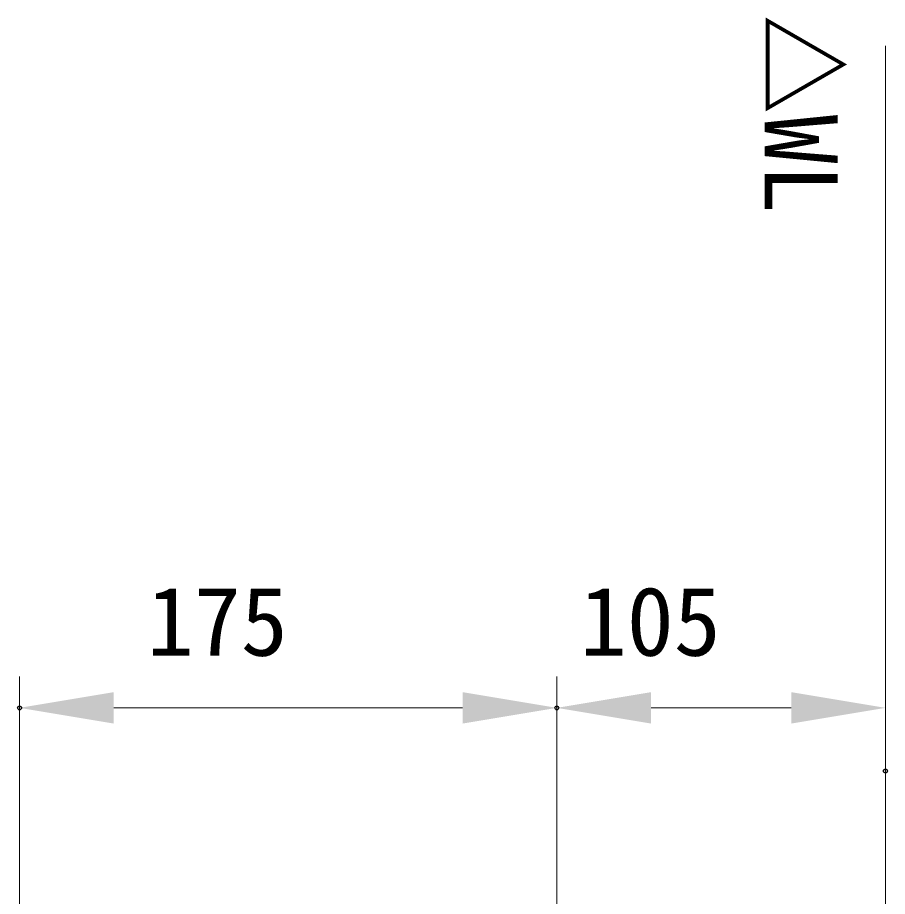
# Model space of a CAD drawing. Units: millimetres, scale not verified. Extents: x -203 to 203, y -143 to 143.
# Drawn here: x -129.17 to -101.48, y 4 to 31.98 of the extents above; entities that cross this region are included whole.
import ezdxf
from ezdxf.enums import TextEntityAlignment as Align

# ---------------------------------------------------------------- set-up
doc = ezdxf.new("R2010")
doc.units = ezdxf.units.MM
doc.header["$LTSCALE"] = 0.25
doc.header["$PDMODE"] = 32
doc.header["$PDSIZE"] = 0.125
doc.layers.add('0-1_DIMENSION_LINES$02_DIMENSI', color=7, linetype='Continuous', lineweight=18)
doc.layers.add('0-8_DIMENSION_LINES$03_LINES', color=7, linetype='Continuous', lineweight=18)
doc.layers.add('0-2_DEFPOINTS', color=7, linetype='Continuous')
doc.styles.add('ＭＳ ゴシック', font='')
doc.styles.get('ＭＳ ゴシック').set_extended_font_data('MS Gothic')

# ---------------------------------------------------------------- blocks, each defined once
blk = doc.blocks.new('D4')
at = {"layer": '0-1_DIMENSION_LINES$02_DIMENSI'}
for p, q in [((98, 150.3757), (98, 159.5)), ((108.46, 157.9907), (108.46, 159.5)), ((105.4602, 158.5), (100.9998, 158.5))]:
    blk.add_line(p, q, dxfattribs=at)
for points in [[(100.9998, 159), (100.9998, 158), (98, 158.5)], [(105.4602, 158), (105.4602, 159), (108.46, 158.5)]]:
    blk.add_solid(points, dxfattribs=at)
at = {"layer": '0-2_DEFPOINTS'}
for p in [(98, 158.5), (108.46, 156.4907), (98, 148.8757)]:
    blk.add_point(p, dxfattribs=at)
at = {"layer": '0-1_DIMENSION_LINES$02_DIMENSI', "style": 'ＭＳ ゴシック'}
blk.add_text('105', height=2.199, dxfattribs=at).set_placement((98.73, 159.5), align=Align.BOTTOM_LEFT)
blk = doc.blocks.new('D5')
at = {"layer": '0-1_DIMENSION_LINES$02_DIMENSI'}
for p, q in [((80.8973, 134.7897), (80.8973, 159.5)), ((98, 150.3757), (98, 159.5)), ((95.0002, 158.5), (83.8971, 158.5))]:
    blk.add_line(p, q, dxfattribs=at)
for points in [[(83.8971, 159), (83.8971, 158), (80.8973, 158.5)], [(95.0002, 158), (95.0002, 159), (98, 158.5)]]:
    blk.add_solid(points, dxfattribs=at)
at = {"layer": '0-2_DEFPOINTS'}
for p in [(80.8973, 158.5), (98, 148.8757), (80.8973, 133.2897)]:
    blk.add_point(p, dxfattribs=at)
at = {"layer": '0-1_DIMENSION_LINES$02_DIMENSI', "style": 'ＭＳ ゴシック'}
blk.add_text('175', height=2.199, dxfattribs=at).set_placement((84.9486, 159.5), align=Align.BOTTOM_LEFT)

msp = doc.modelspace()

# ---------------------------------------------------------------- linework, layer by layer
at = {"layer": '0-8_DIMENSION_LINES$03_LINES'}
msp.add_line((-101.54, 31.0769), (-101.54, -94), dxfattribs=at)

# ---------------------------------------------------------------- block references
at = {"layer": '0-1_DIMENSION_LINES$02_DIMENSI'}
for name in ['D5', 'D4']:
    msp.add_blockref(name, (-210, -148.5), dxfattribs=at)

# ---------------------------------------------------------------- texts
at = {"layer": '0-1_DIMENSION_LINES$02_DIMENSI', "style": 'ＭＳ ゴシック'}
msp.add_text('△WL', height=2.328, rotation=270, dxfattribs=at).set_placement((-106.0842, 32.0754), align=Align.BOTTOM_LEFT)

doc.saveas('drawing.dxf')
